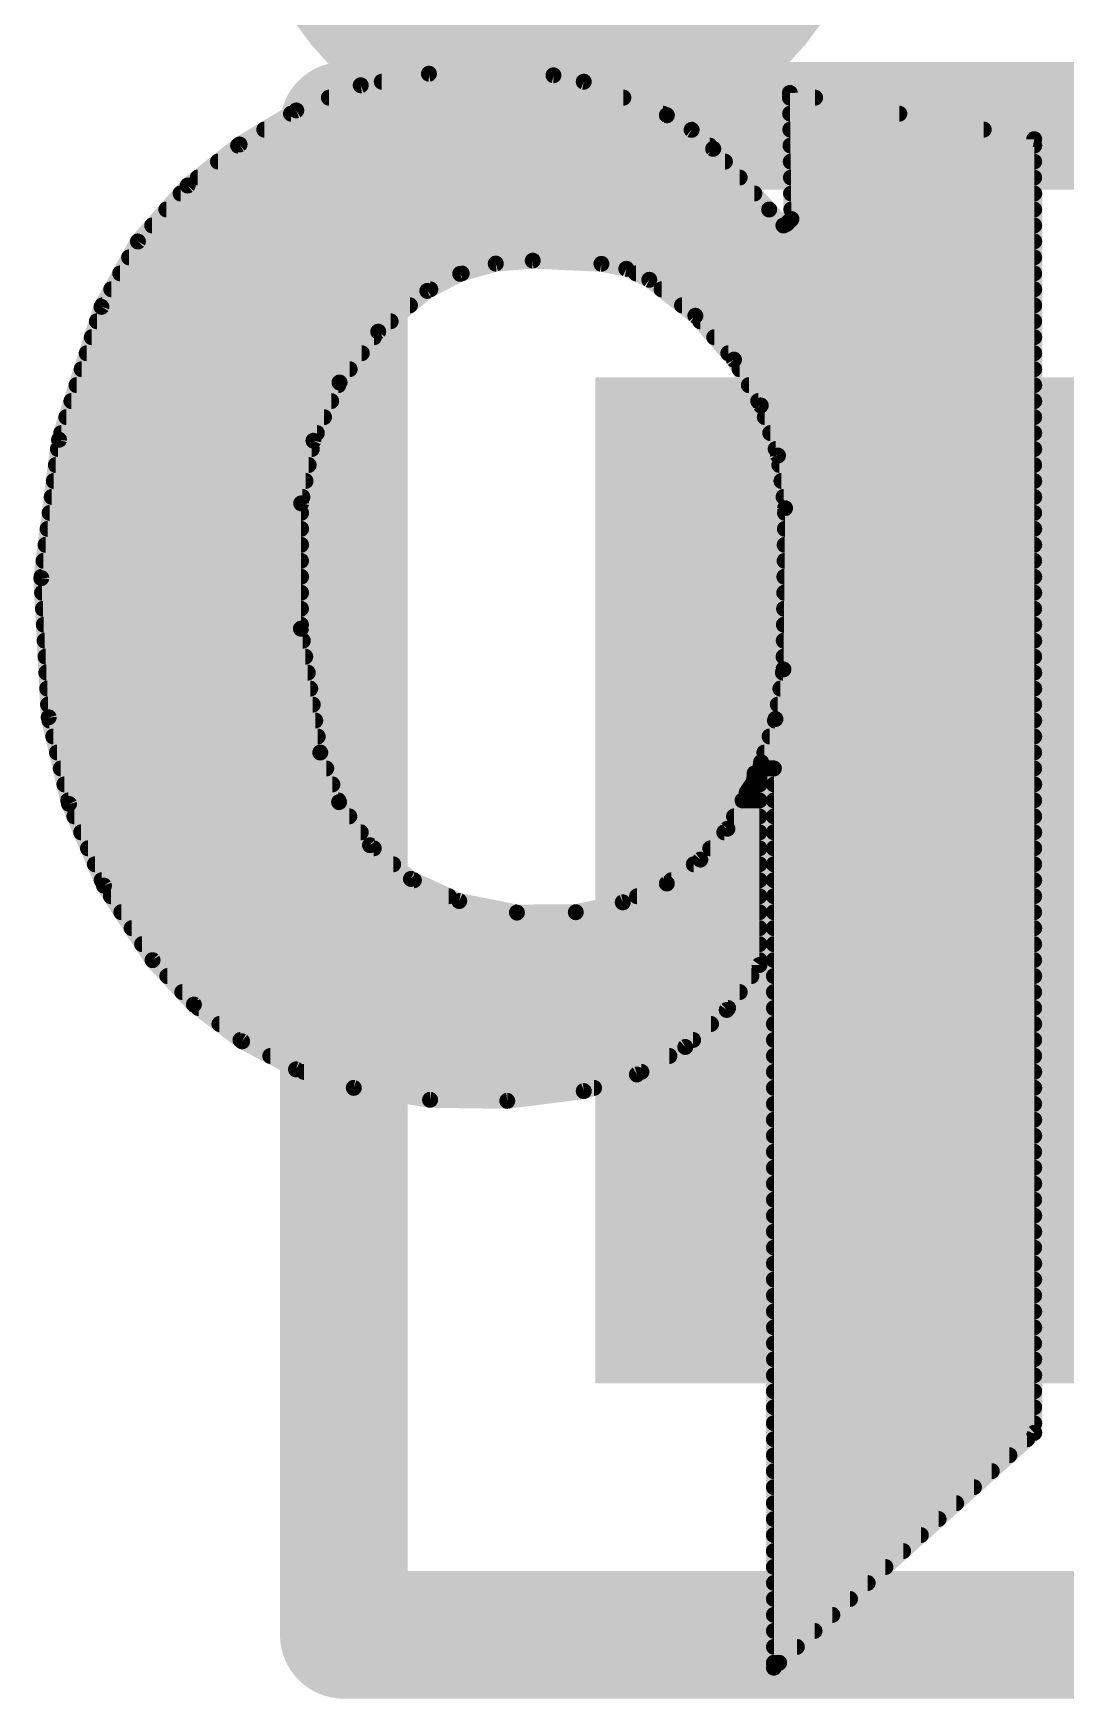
# Model space of a CAD drawing. Extents: x -33 to 74, y -11 to 28.
# Drawn here: x 23.676 to 25.318, y 11.398 to 14.047 of the extents above; entities that cross this region are included whole.
import ezdxf

# ---------------------------------------------------------------- set-up
doc = ezdxf.new("R2010")
doc.units = 0
for name, color, linetype in [('1', 12, 'CONTINUOUS'), ('18', 110, 'CONTINUOUS'), ('21', 41, 'CONTINUOUS'), ('22', 40, 'CONTINUOUS')]:
    doc.layers.add(name, color=color, linetype=linetype)

# ---------------------------------------------------------------- blocks, each defined once
blk = doc.blocks.new('RECT')
blk.add_solid([(-0.5, -0.5), (0.5, -0.5), (-0.5, 0.5), (0.5, 0.5)])
blk = doc.blocks.new('ROUNDV')
at = {"const_width": 0.5}
blk.add_lwpolyline([(0, -0.25, 1), (0, 0.25, 1), (0, -0.25)], format="xyb", dxfattribs=at)

msp = doc.modelspace()

# ---------------------------------------------------------------- linework, layer by layer
at = {"layer": '21', "const_width": 0.2032}
for points in [[(24.17, 11.5), (24.17, 13.9)], [(24.17, 13.9), (25.67, 13.9)], [(25.67, 11.5), (24.17, 11.5)]]:
    msp.add_lwpolyline(points, dxfattribs=at)
at = {"layer": '21', "const_width": 0.1016}
for points in [[(24.2208, 13.9, 1), (24.1192, 13.9)], [(24.17, 13.9508, 1), (24.17, 13.8492)], [(24.17, 11.5508, 1), (24.17, 11.4492)], [(24.1192, 11.5, 1), (24.2208, 11.5)]]:
    msp.add_lwpolyline(points, format="xyb", dxfattribs=at)
at = {"layer": '22', "const_width": 0.0254}
for points in [[(24.3053, 13.9827), (24.1968, 13.9643)], [(24.5034, 13.9802), (24.3053, 13.9827)], [(24.5516, 13.97), (24.5034, 13.9802)], [(24.1968, 13.9643), (24.0944, 13.9243)], [(24.2303, 13.97), (24.5516, 13.97)], [(24.6837, 13.9167), (24.5516, 13.97)], [(24.8793, 13.9522), (24.8818, 13.7516)], [(25.2679, 13.8786), (24.8793, 13.9522)], [(24.0944, 13.9243), (24.0042, 13.8702)], [(24.0859, 13.9192), (24.6775, 13.9192)], [(24.1463, 13.9446), (24.6146, 13.9446)], [(24.8794, 13.9446), (24.9194, 13.9446)], [(24.8797, 13.9192), (25.0535, 13.9192)], [(24.0435, 13.8938), (24.7225, 13.8938)], [(24.723, 13.8934), (24.6837, 13.9167)], [(24.7574, 13.8633), (24.723, 13.8934)], [(24.88, 13.8938), (25.1876, 13.8938)], [(24.0042, 13.8702), (23.9217, 13.8049)], [(24.0019, 13.8684), (24.7516, 13.8684)], [(24.8803, 13.8684), (25.2679, 13.8684)], [(25.2679, 11.8212), (25.2679, 13.8786)], [(23.9698, 13.843), (24.7761, 13.843)], [(24.8463, 13.7668), (24.7574, 13.8633)], [(24.8807, 13.843), (25.2679, 13.843)], [(23.9377, 13.8176), (24.7995, 13.8176)], [(24.881, 13.8176), (25.2679, 13.8176)], [(23.9217, 13.8049), (23.8426, 13.7159)], [(23.9104, 13.7922), (24.8229, 13.7922)], [(24.8813, 13.7922), (25.2679, 13.7922)], [(23.8878, 13.7668), (24.8463, 13.7668)], [(24.8691, 13.7414), (24.8463, 13.7668)], [(24.8816, 13.7668), (25.2679, 13.7668)], [(23.8652, 13.7414), (24.8691, 13.7414)], [(24.8742, 13.7439), (24.8691, 13.7414)], [(24.8691, 13.7414), (25.2679, 13.7414)], [(24.8818, 13.7516), (24.8742, 13.7439)], [(23.8426, 13.7159), (23.7846, 13.6119)], [(23.8427, 13.716), (25.2679, 13.716)], [(23.8285, 13.6906), (25.2679, 13.6906)], [(24.355, 13.6645), (24.4117, 13.6808)], [(24.4117, 13.6808), (24.4704, 13.6855)], [(24.4704, 13.6855), (24.5796, 13.6804)], [(23.8143, 13.6652), (24.3575, 13.6652)], [(24.3027, 13.6373), (24.355, 13.6645)], [(24.5796, 13.6804), (24.6193, 13.6725)], [(24.6193, 13.6725), (24.6558, 13.655)], [(24.6345, 13.6652), (25.2679, 13.6652)], [(24.6558, 13.655), (24.729, 13.5978)], [(23.8002, 13.6398), (24.3075, 13.6398)], [(24.2246, 13.5724), (24.3027, 13.6373)], [(24.6753, 13.6398), (25.2679, 13.6398)], [(23.7846, 13.6119), (23.7172, 13.4006)], [(23.786, 13.6144), (24.2751, 13.6144)], [(24.7078, 13.6144), (25.2679, 13.6144)], [(23.7773, 13.589), (24.2445, 13.589)], [(24.729, 13.5978), (24.7904, 13.528)], [(24.7368, 13.589), (25.2679, 13.589)], [(23.7692, 13.5636), (24.2179, 13.5636)], [(24.1632, 13.4916), (24.2246, 13.5724)], [(24.7591, 13.5636), (25.2679, 13.5636)], [(23.7611, 13.5382), (24.1986, 13.5382)], [(24.7814, 13.5382), (25.2679, 13.5382)], [(24.7904, 13.528), (24.833, 13.4552)], [(23.753, 13.5128), (24.1793, 13.5128)], [(24.7993, 13.5128), (25.2679, 13.5128)], [(23.7449, 13.4874), (24.1613, 13.4874)], [(24.1216, 13.399), (24.1632, 13.4916)], [(24.8141, 13.4874), (25.2679, 13.4874)], [(23.7368, 13.462), (24.1499, 13.462)], [(24.829, 13.462), (25.2679, 13.462)], [(24.833, 13.4552), (24.8604, 13.3754)], [(23.7287, 13.4366), (24.1385, 13.4366)], [(24.8394, 13.4366), (25.2679, 13.4366)], [(23.7172, 13.4006), (23.6889, 13.1806)], [(23.7206, 13.4112), (24.1271, 13.4112)], [(24.1021, 13.2994), (24.1216, 13.399)], [(24.8481, 13.4112), (25.2679, 13.4112)], [(23.7153, 13.3858), (24.1191, 13.3858)], [(24.8568, 13.3858), (25.2679, 13.3858)], [(24.8604, 13.3754), (24.8717, 13.2918)], [(23.712, 13.3604), (24.1141, 13.3604)], [(24.8625, 13.3604), (25.2679, 13.3604)], [(23.7088, 13.335), (24.1091, 13.335)], [(24.8659, 13.335), (25.2679, 13.335)], [(23.7022, 13.2842), (24.1021, 13.2842)], [(23.7055, 13.3096), (24.1041, 13.3096)], [(24.1018, 13.1001), (24.1021, 13.2994)], [(24.8717, 13.2918), (24.8691, 13.0353)], [(24.8693, 13.3096), (25.2679, 13.3096)], [(24.8716, 13.2842), (25.2679, 13.2842)], [(23.699, 13.2588), (24.102, 13.2588)], [(24.8714, 13.2588), (25.2679, 13.2588)], [(23.6957, 13.2334), (24.102, 13.2334)], [(24.8711, 13.2334), (25.2679, 13.2334)], [(23.6924, 13.208), (24.1019, 13.208)], [(24.8709, 13.208), (25.2679, 13.208)], [(23.6889, 13.1806), (23.7007, 12.9591)], [(23.6892, 13.1826), (24.1019, 13.1826)], [(24.8706, 13.1826), (25.2679, 13.1826)], [(23.6902, 13.1572), (24.1019, 13.1572)], [(24.8703, 13.1572), (25.2679, 13.1572)], [(23.6915, 13.1318), (24.1018, 13.1318)], [(24.8701, 13.1318), (25.2679, 13.1318)], [(23.6929, 13.1064), (24.1018, 13.1064)], [(24.1325, 12.9032), (24.1018, 13.1001)], [(24.8698, 13.1064), (25.2679, 13.1064)], [(23.6942, 13.081), (24.1048, 13.081)], [(24.8696, 13.081), (25.2679, 13.081)], [(23.6956, 13.0556), (24.1087, 13.0556)], [(24.8693, 13.0556), (25.2679, 13.0556)], [(23.6969, 13.0302), (24.1127, 13.0302)], [(24.8691, 13.0353), (24.8564, 12.9565)], [(24.8683, 13.0302), (25.2679, 13.0302)], [(23.6983, 13.0048), (24.1166, 13.0048)], [(24.8642, 13.0048), (25.2679, 13.0048)], [(23.6996, 12.9794), (24.1206, 12.9794)], [(24.8601, 12.9794), (25.2679, 12.9794)], [(23.7007, 12.9591), (23.733, 12.8215)], [(23.7019, 12.954), (24.1246, 12.954)], [(24.8564, 12.9565), (24.8336, 12.888)], [(24.8556, 12.954), (25.2679, 12.954)], [(23.7079, 12.9286), (24.1285, 12.9286)], [(24.8471, 12.9286), (25.2679, 12.9286)], [(23.7138, 12.9032), (24.1325, 12.9032)], [(24.1624, 12.8243), (24.1325, 12.9032)], [(24.8336, 12.888), (24.8331, 12.8843)], [(24.8387, 12.9032), (25.2679, 12.9032)], [(23.7198, 12.8778), (24.1421, 12.8778)], [(24.8234, 12.8651), (24.8214, 12.8554)], [(24.831, 12.8626), (24.8234, 12.8702)], [(24.8234, 12.8702), (24.8234, 12.8651)], [(24.831, 12.5654), (24.831, 12.8626)], [(24.8331, 12.8843), (24.8345, 12.8808)], [(24.8345, 12.8808), (24.8375, 12.8784)], [(24.8375, 12.8784), (24.8412, 12.8778)], [(24.8412, 12.8778), (24.8539, 12.8778)], [(24.8412, 12.8778), (25.2679, 12.8778)], [(24.8539, 12.8778), (24.8539, 11.4478)], [(23.7257, 12.8524), (24.1518, 12.8524)], [(24.8107, 12.8397), (24.78, 12.782)], [(24.8158, 12.8473), (24.8107, 12.8397)], [(24.8214, 12.8554), (24.8158, 12.8473)], [(24.8193, 12.8524), (24.831, 12.8524)], [(24.8539, 12.8524), (25.2679, 12.8524)], [(23.7317, 12.827), (24.1614, 12.827)], [(23.733, 12.8215), (23.7886, 12.6914)], [(24.2116, 12.7558), (24.1624, 12.8243)], [(24.804, 12.827), (24.831, 12.827)], [(24.8539, 12.827), (25.2679, 12.827)], [(23.7415, 12.8016), (24.1788, 12.8016)], [(24.78, 12.782), (24.7369, 12.7328)], [(24.7905, 12.8016), (24.831, 12.8016)], [(24.8539, 12.8016), (25.2679, 12.8016)], [(23.7523, 12.7762), (24.197, 12.7762)], [(24.2768, 12.7021), (24.2116, 12.7558)], [(24.775, 12.7762), (24.831, 12.7762)], [(24.8539, 12.7762), (25.2679, 12.7762)], [(23.7632, 12.7508), (24.2177, 12.7508)], [(24.7369, 12.7328), (24.6837, 12.6949)], [(24.7527, 12.7508), (24.831, 12.7508)], [(24.8539, 12.7508), (25.2679, 12.7508)], [(23.7741, 12.7254), (24.2485, 12.7254)], [(24.3535, 12.667), (24.2768, 12.7021)], [(24.7265, 12.7254), (24.831, 12.7254)], [(24.8539, 12.7254), (25.2679, 12.7254)], [(23.7849, 12.7), (24.2814, 12.7)], [(23.7886, 12.6914), (23.8658, 12.573)], [(23.7996, 12.6746), (24.3369, 12.6746)], [(24.6837, 12.6949), (24.6136, 12.6649)], [(24.6363, 12.6746), (24.831, 12.6746)], [(24.6909, 12.7), (24.831, 12.7)], [(24.8539, 12.7), (25.2679, 12.7)], [(24.8539, 12.6746), (25.2679, 12.6746)], [(23.8161, 12.6492), (24.4423, 12.6492)], [(24.4453, 12.6486), (24.3535, 12.667)], [(24.5389, 12.6492), (24.4453, 12.6486)], [(24.6136, 12.6649), (24.5389, 12.6492)], [(24.5389, 12.6492), (24.831, 12.6492)], [(24.8539, 12.6492), (25.2679, 12.6492)], [(23.8327, 12.6238), (24.831, 12.6238)], [(24.8539, 12.6238), (25.2679, 12.6238)], [(23.8492, 12.5984), (24.831, 12.5984)], [(24.8539, 12.5984), (25.2679, 12.5984)], [(23.8658, 12.573), (23.9316, 12.5023)], [(23.8658, 12.573), (24.831, 12.573)], [(24.8539, 12.573), (25.2679, 12.573)], [(23.8894, 12.5476), (24.8181, 12.5476)], [(24.779, 12.4938), (24.831, 12.5654)], [(24.8539, 12.5476), (25.2679, 12.5476)], [(23.9131, 12.5222), (24.7996, 12.5222)], [(24.8539, 12.5222), (25.2679, 12.5222)], [(23.9316, 12.5023), (24.0084, 12.4439)], [(23.9389, 12.4968), (24.7812, 12.4968)], [(24.713, 12.4348), (24.779, 12.4938)], [(24.8539, 12.4968), (25.2679, 12.4968)], [(23.9722, 12.4714), (24.7539, 12.4714)], [(24.8539, 12.4714), (25.2679, 12.4714)], [(24.0056, 12.446), (24.7255, 12.446)], [(24.0084, 12.4439), (24.094, 12.3993)], [(24.8539, 12.446), (25.2679, 12.446)], [(24.053, 12.4206), (24.6879, 12.4206)], [(24.6361, 12.3911), (24.713, 12.4348)], [(24.8539, 12.4206), (25.2679, 12.4206)], [(24.094, 12.3993), (24.1859, 12.3698)], [(24.1066, 12.3952), (24.6432, 12.3952)], [(24.5516, 12.3647), (24.6361, 12.3911)], [(24.8539, 12.3952), (25.2679, 12.3952)], [(24.1859, 12.3698), (24.3072, 12.3509)], [(24.1859, 12.3698), (24.5679, 12.3698)], [(24.4299, 12.3492), (24.5516, 12.3647)], [(24.8539, 12.3698), (25.2679, 12.3698)], [(24.3072, 12.3509), (24.4299, 12.3492)], [(24.8539, 12.3444), (25.2679, 12.3444)], [(24.8539, 12.319), (25.2679, 12.319)], [(24.8539, 12.2936), (25.2679, 12.2936)], [(24.8539, 12.2682), (25.2679, 12.2682)], [(24.8539, 12.2428), (25.2679, 12.2428)], [(24.8539, 12.2174), (25.2679, 12.2174)], [(24.8539, 12.192), (25.2679, 12.192)], [(24.8539, 12.1666), (25.2679, 12.1666)], [(24.8539, 12.1412), (25.2679, 12.1412)], [(24.8539, 12.1158), (25.2679, 12.1158)], [(24.8539, 12.0904), (25.2679, 12.0904)], [(24.8539, 12.065), (25.2679, 12.065)], [(24.8539, 12.0396), (25.2679, 12.0396)], [(24.8539, 12.0142), (25.2679, 12.0142)], [(24.8539, 11.9888), (25.2679, 11.9888)], [(24.8539, 11.9634), (25.2679, 11.9634)], [(24.8539, 11.938), (25.2679, 11.938)], [(24.8539, 11.9126), (25.2679, 11.9126)], [(24.8539, 11.8872), (25.2679, 11.8872)], [(24.8539, 11.8618), (25.2679, 11.8618)], [(24.8539, 11.8364), (25.2679, 11.8364)], [(24.8539, 11.4478), (25.2679, 11.8212)], [(24.8539, 11.811), (25.2566, 11.811)], [(24.8539, 11.7856), (25.2284, 11.7856)], [(24.8539, 11.7602), (25.2003, 11.7602)], [(24.8539, 11.7348), (25.1721, 11.7348)], [(24.8539, 11.7094), (25.1439, 11.7094)], [(24.8539, 11.684), (25.1158, 11.684)], [(24.8539, 11.6586), (25.0876, 11.6586)], [(24.8539, 11.6332), (25.0595, 11.6332)], [(24.8539, 11.6078), (25.0313, 11.6078)], [(24.8539, 11.5824), (25.0031, 11.5824)], [(24.8539, 11.557), (24.975, 11.557)], [(24.8539, 11.5316), (24.9468, 11.5316)], [(24.8539, 11.5062), (24.9186, 11.5062)], [(24.8539, 11.4808), (24.8905, 11.4808)], [(24.8539, 11.4554), (24.8623, 11.4554)]]:
    msp.add_lwpolyline(points, dxfattribs=at)
at = {"layer": '22', "const_width": 0.0127}
for points in [[(24.3054, 13.989, 1), (24.3052, 13.9764)], [(24.3064, 13.9764, 1), (24.3042, 13.989)], [(24.5047, 13.9864, 1), (24.5021, 13.974)], [(24.5033, 13.9739, 1), (24.5035, 13.9865)], [(24.1958, 13.9706, 1), (24.1979, 13.9581)], [(24.1992, 13.9584, 1), (24.1945, 13.9703)], [(24.2303, 13.9764, 1), (24.2303, 13.9637)], [(24.554, 13.9759, 1), (24.5492, 13.9641)], [(24.5503, 13.9638, 1), (24.5529, 13.9762)], [(24.5516, 13.9637, 1), (24.5516, 13.9764)], [(24.8856, 13.9523, 1), (24.873, 13.9521)], [(24.8805, 13.9584, 1), (24.8781, 13.946)], [(24.0859, 13.9255, 1), (24.0859, 13.9129)], [(24.0921, 13.9302, 1), (24.0967, 13.9184)], [(24.0977, 13.9189, 1), (24.0911, 13.9297)], [(24.1463, 13.951, 1), (24.1463, 13.9383)], [(24.6146, 13.9383, 1), (24.6146, 13.951)], [(24.6775, 13.9129, 1), (24.6775, 13.9255)], [(24.8794, 13.951, 1), (24.8794, 13.9383)], [(24.8797, 13.9255, 1), (24.8797, 13.9129)], [(24.9194, 13.9383, 1), (24.9194, 13.951)], [(25.0535, 13.9129, 1), (25.0535, 13.9255)], [(24.0435, 13.9002, 1), (24.0435, 13.8875)], [(24.6869, 13.9222, 1), (24.6805, 13.9112)], [(24.6813, 13.9108, 1), (24.6861, 13.9226)], [(24.7272, 13.8982, 1), (24.7189, 13.8887)], [(24.7198, 13.888, 1), (24.7263, 13.8989)], [(24.7225, 13.8875, 1), (24.7225, 13.9002)], [(24.88, 13.9002, 1), (24.88, 13.8875)], [(25.1876, 13.8875, 1), (25.1876, 13.9002)], [(24.0019, 13.8748, 1), (24.0019, 13.8621)], [(24.0009, 13.8757, 1), (24.0074, 13.8648)], [(24.0081, 13.8652, 1), (24.0002, 13.8752)], [(24.7516, 13.8621, 1), (24.7516, 13.8748)], [(24.8803, 13.8748, 1), (24.8803, 13.8621)], [(25.2743, 13.8786, 1), (25.2615, 13.8786)], [(25.2667, 13.8724, 1), (25.2691, 13.8848)], [(25.2679, 13.8621, 1), (25.2679, 13.8748)], [(23.9698, 13.8493, 1), (23.9698, 13.8367)], [(24.7621, 13.8676, 1), (24.7527, 13.859)], [(24.7532, 13.8585, 1), (24.7616, 13.8681)], [(24.7761, 13.8367, 1), (24.7761, 13.8493)], [(24.8807, 13.8493, 1), (24.8807, 13.8367)], [(25.2679, 13.8367, 1), (25.2679, 13.8493)], [(23.9377, 13.8239, 1), (23.9377, 13.8113)], [(24.7995, 13.8113, 1), (24.7995, 13.8239)], [(24.881, 13.8239, 1), (24.881, 13.8113)], [(25.2679, 13.8113, 1), (25.2679, 13.8239)], [(23.9104, 13.7986, 1), (23.9104, 13.7859)], [(23.9178, 13.8099, 1), (23.9256, 13.7999)], [(23.9264, 13.8007, 1), (23.917, 13.8091)], [(24.8229, 13.7859, 1), (24.8229, 13.7986)], [(24.8813, 13.7986, 1), (24.8813, 13.7859)], [(25.2679, 13.7859, 1), (25.2679, 13.7986)], [(23.8878, 13.7731, 1), (23.8878, 13.7605)], [(24.851, 13.771, 1), (24.8416, 13.7626)], [(24.8416, 13.7625, 1), (24.851, 13.7711)], [(24.8463, 13.7605, 1), (24.8463, 13.7731)], [(24.8816, 13.7731, 1), (24.8816, 13.7605)], [(25.2679, 13.7605, 1), (25.2679, 13.7731)], [(23.8652, 13.7477, 1), (23.8652, 13.7351)], [(24.8691, 13.7477, 1), (24.8691, 13.7351)], [(24.8663, 13.7471, 1), (24.8719, 13.7357)], [(24.8644, 13.7372, 1), (24.8738, 13.7456)], [(24.8697, 13.7484, 1), (24.8787, 13.7394)], [(24.8691, 13.7351, 1), (24.8691, 13.7477)], [(24.877, 13.7382, 1), (24.8714, 13.7496)], [(24.8755, 13.7515, 1), (24.8881, 13.7517)], [(24.8863, 13.7471, 1), (24.8773, 13.7561)], [(25.2679, 13.7351, 1), (25.2679, 13.7477)], [(23.8378, 13.7201, 1), (23.8473, 13.7117)], [(23.8427, 13.7224, 1), (23.8427, 13.7097)], [(23.8481, 13.7128, 1), (23.837, 13.719)], [(25.2679, 13.7097, 1), (25.2679, 13.7224)], [(23.8285, 13.6969, 1), (23.8285, 13.6843)], [(24.4111, 13.6871, 1), (24.4122, 13.6744)], [(24.4134, 13.6747, 1), (24.4099, 13.6869)], [(24.4707, 13.6918, 1), (24.4701, 13.6792)], [(24.4709, 13.6792, 1), (24.4699, 13.6918)], [(25.2679, 13.6843, 1), (25.2679, 13.6969)], [(23.8143, 13.6715, 1), (23.8143, 13.6589)], [(24.3532, 13.6706, 1), (24.3568, 13.6584)], [(24.3579, 13.6588, 1), (24.3521, 13.6701)], [(24.3575, 13.6589, 1), (24.3575, 13.6715)], [(24.5808, 13.6866, 1), (24.5784, 13.6742)], [(24.5793, 13.6741, 1), (24.5799, 13.6867)], [(24.622, 13.6782, 1), (24.6165, 13.6667)], [(24.618, 13.6662, 1), (24.6205, 13.6787)], [(24.6345, 13.6715, 1), (24.6345, 13.6589)], [(24.6597, 13.66, 1), (24.6519, 13.65)], [(24.6531, 13.6493, 1), (24.6585, 13.6607)], [(25.2679, 13.6589, 1), (25.2679, 13.6715)], [(23.8002, 13.6462, 1), (23.8002, 13.6335)], [(24.2998, 13.6429, 1), (24.3056, 13.6317)], [(24.3068, 13.6324, 1), (24.2986, 13.6422)], [(24.3075, 13.6335, 1), (24.3075, 13.6462)], [(24.6753, 13.6462, 1), (24.6753, 13.6335)], [(25.2679, 13.6335, 1), (25.2679, 13.6462)], [(23.7791, 13.615, 1), (23.7901, 13.6088)], [(23.7906, 13.61, 1), (23.7786, 13.6138)], [(23.786, 13.6207, 1), (23.786, 13.6081)], [(24.2751, 13.6081, 1), (24.2751, 13.6207)], [(24.7078, 13.6207, 1), (24.7078, 13.6081)], [(25.2679, 13.6081, 1), (25.2679, 13.6207)], [(23.7773, 13.5953, 1), (23.7773, 13.5827)], [(24.2445, 13.5827, 1), (24.2445, 13.5953)], [(24.7338, 13.602, 1), (24.7243, 13.5936)], [(24.7251, 13.5928, 1), (24.733, 13.6028)], [(24.7368, 13.5953, 1), (24.7368, 13.5827)], [(25.2679, 13.5827, 1), (25.2679, 13.5953)], [(23.7692, 13.57, 1), (23.7692, 13.5573)], [(24.2179, 13.5573, 1), (24.2179, 13.57)], [(24.2206, 13.5773, 1), (24.2287, 13.5676)], [(24.2297, 13.5686, 1), (24.2196, 13.5763)], [(24.7591, 13.57, 1), (24.7591, 13.5573)], [(25.2679, 13.5573, 1), (25.2679, 13.57)], [(23.7611, 13.5445, 1), (23.7611, 13.5319)], [(24.1986, 13.5319, 1), (24.1986, 13.5445)], [(24.7814, 13.5445, 1), (24.7814, 13.5319)], [(24.7959, 13.5312, 1), (24.7849, 13.5248)], [(24.7856, 13.5238, 1), (24.7952, 13.5322)], [(25.2679, 13.5319, 1), (25.2679, 13.5445)], [(23.753, 13.5191, 1), (23.753, 13.5065)], [(24.1793, 13.5065, 1), (24.1793, 13.5191)], [(24.7993, 13.5191, 1), (24.7993, 13.5065)], [(25.2679, 13.5065, 1), (25.2679, 13.5191)], [(23.7449, 13.4938, 1), (23.7449, 13.4811)], [(24.1581, 13.4955, 1), (24.1683, 13.4878)], [(24.169, 13.489, 1), (24.1574, 13.4942)], [(24.1613, 13.4811, 1), (24.1613, 13.4938)], [(24.8141, 13.4938, 1), (24.8141, 13.4811)], [(25.2679, 13.4811, 1), (25.2679, 13.4938)], [(23.7368, 13.4684, 1), (23.7368, 13.4557)], [(24.1499, 13.4557, 1), (24.1499, 13.4684)], [(24.829, 13.4684, 1), (24.829, 13.4557)], [(24.839, 13.4572, 1), (24.827, 13.4531)], [(24.8275, 13.452, 1), (24.8385, 13.4584)], [(25.2679, 13.4557, 1), (25.2679, 13.4684)], [(23.7287, 13.4429, 1), (23.7287, 13.4303)], [(24.1385, 13.4303, 1), (24.1385, 13.4429)], [(24.8394, 13.4429, 1), (24.8394, 13.4303)], [(25.2679, 13.4303, 1), (25.2679, 13.4429)], [(23.7235, 13.3998, 1), (23.7109, 13.4014)], [(23.7111, 13.4025, 1), (23.7232, 13.3987)], [(23.7206, 13.4176, 1), (23.7206, 13.4049)], [(24.1279, 13.3978, 1), (24.1154, 13.4002)], [(24.1159, 13.4016, 1), (24.1274, 13.3964)], [(24.1271, 13.4049, 1), (24.1271, 13.4176)], [(24.8481, 13.4176, 1), (24.8481, 13.4049)], [(25.2679, 13.4049, 1), (25.2679, 13.4176)], [(23.7153, 13.3922, 1), (23.7153, 13.3795)], [(24.1191, 13.3795, 1), (24.1191, 13.3922)], [(24.8568, 13.3922, 1), (24.8568, 13.3795)], [(24.8667, 13.3763, 1), (24.8541, 13.3746)], [(24.8544, 13.3733, 1), (24.8664, 13.3775)], [(25.2679, 13.3795, 1), (25.2679, 13.3922)], [(23.712, 13.3667, 1), (23.712, 13.3541)], [(24.1141, 13.3541, 1), (24.1141, 13.3667)], [(24.8625, 13.3667, 1), (24.8625, 13.3541)], [(25.2679, 13.3541, 1), (25.2679, 13.3667)], [(23.7088, 13.3414, 1), (23.7088, 13.3287)], [(24.1091, 13.3287, 1), (24.1091, 13.3414)], [(24.8659, 13.3414, 1), (24.8659, 13.3287)], [(25.2679, 13.3287, 1), (25.2679, 13.3414)], [(23.7022, 13.2905, 1), (23.7022, 13.2779)], [(23.7055, 13.316, 1), (23.7055, 13.3033)], [(24.1084, 13.2994, 1), (24.0958, 13.2994)], [(24.0959, 13.3006, 1), (24.1083, 13.2982)], [(24.1021, 13.2779, 1), (24.1021, 13.2905)], [(24.1041, 13.3033, 1), (24.1041, 13.316)], [(24.8693, 13.316, 1), (24.8693, 13.3033)], [(24.878, 13.2917, 1), (24.8654, 13.2919)], [(24.8654, 13.291, 1), (24.878, 13.2926)], [(24.8716, 13.2905, 1), (24.8716, 13.2779)], [(25.2679, 13.3033, 1), (25.2679, 13.316)], [(25.2679, 13.2779, 1), (25.2679, 13.2905)], [(23.699, 13.2652, 1), (23.699, 13.2525)], [(24.102, 13.2525, 1), (24.102, 13.2652)], [(24.8714, 13.2652, 1), (24.8714, 13.2525)], [(25.2679, 13.2525, 1), (25.2679, 13.2652)], [(23.6957, 13.2398, 1), (23.6957, 13.2271)], [(24.102, 13.2271, 1), (24.102, 13.2398)], [(24.8711, 13.2398, 1), (24.8711, 13.2271)], [(25.2679, 13.2271, 1), (25.2679, 13.2398)], [(23.6924, 13.2143, 1), (23.6924, 13.2017)], [(24.1019, 13.2017, 1), (24.1019, 13.2143)], [(24.8709, 13.2143, 1), (24.8709, 13.2017)], [(25.2679, 13.2017, 1), (25.2679, 13.2143)], [(23.6953, 13.1809, 1), (23.6826, 13.1803)], [(23.6892, 13.189, 1), (23.6892, 13.1763)], [(24.1019, 13.1763, 1), (24.1019, 13.189)], [(24.8706, 13.189, 1), (24.8706, 13.1763)], [(25.2679, 13.1763, 1), (25.2679, 13.189)], [(23.6826, 13.1814, 1), (23.6952, 13.1798)], [(23.6902, 13.1636, 1), (23.6902, 13.1509)], [(24.1019, 13.1509, 1), (24.1019, 13.1636)], [(24.8703, 13.1636, 1), (24.8703, 13.1509)], [(25.2679, 13.1509, 1), (25.2679, 13.1636)], [(23.6915, 13.1381, 1), (23.6915, 13.1255)], [(24.1018, 13.1255, 1), (24.1018, 13.1381)], [(24.8701, 13.1381, 1), (24.8701, 13.1255)], [(25.2679, 13.1255, 1), (25.2679, 13.1381)], [(23.6929, 13.1128, 1), (23.6929, 13.1001)], [(24.108, 13.1011, 1), (24.0955, 13.0991)], [(24.1018, 13.1001, 1), (24.1018, 13.1128)], [(24.8698, 13.1128, 1), (24.8698, 13.1001)], [(25.2679, 13.1001, 1), (25.2679, 13.1128)], [(23.6942, 13.0874, 1), (23.6942, 13.0747)], [(24.0954, 13.1001, 1), (24.1081, 13.1001)], [(24.1048, 13.0747, 1), (24.1048, 13.0874)], [(24.8696, 13.0874, 1), (24.8696, 13.0747)], [(25.2679, 13.0747, 1), (25.2679, 13.0874)], [(23.6956, 13.0619, 1), (23.6956, 13.0493)], [(24.1087, 13.0493, 1), (24.1087, 13.0619)], [(24.8693, 13.0619, 1), (24.8693, 13.0493)], [(25.2679, 13.0493, 1), (25.2679, 13.0619)], [(23.6969, 13.0366, 1), (23.6969, 13.0239)], [(24.1127, 13.0239, 1), (24.1127, 13.0366)], [(24.8683, 13.0366, 1), (24.8683, 13.0239)], [(24.8754, 13.0343, 1), (24.8628, 13.0363)], [(24.8628, 13.0354, 1), (24.8754, 13.0352)], [(25.2679, 13.0239, 1), (25.2679, 13.0366)], [(23.6983, 13.0112, 1), (23.6983, 12.9985)], [(24.1166, 12.9985, 1), (24.1166, 13.0112)], [(24.8642, 13.0112, 1), (24.8642, 12.9985)], [(25.2679, 12.9985, 1), (25.2679, 13.0112)], [(23.6996, 12.9857, 1), (23.6996, 12.9731)], [(24.1206, 12.9731, 1), (24.1206, 12.9857)], [(24.8601, 12.9857, 1), (24.8601, 12.9731)], [(25.2679, 12.9731, 1), (25.2679, 12.9857)], [(23.7069, 12.9606, 1), (23.6945, 12.9576)], [(23.6944, 12.9588, 1), (23.707, 12.9594)], [(23.7019, 12.9604, 1), (23.7019, 12.9477)], [(24.1246, 12.9477, 1), (24.1246, 12.9604)], [(24.8556, 12.9604, 1), (24.8556, 12.9477)], [(24.8501, 12.9575, 1), (24.8627, 12.9555)], [(24.8624, 12.9545, 1), (24.8504, 12.9585)], [(25.2679, 12.9477, 1), (25.2679, 12.9604)], [(23.7079, 12.935, 1), (23.7079, 12.9223)], [(24.1285, 12.9223, 1), (24.1285, 12.935)], [(24.8471, 12.935, 1), (24.8471, 12.9223)], [(25.2679, 12.9223, 1), (25.2679, 12.935)], [(23.7138, 12.9095, 1), (23.7138, 12.8969)], [(24.1384, 12.9055, 1), (24.1266, 12.9009)], [(24.1262, 12.9022, 1), (24.1388, 12.9042)], [(24.1325, 12.8969, 1), (24.1325, 12.9095)], [(24.8399, 12.8872, 1), (24.8273, 12.8888)], [(24.8387, 12.9095, 1), (24.8387, 12.8969)], [(25.2679, 12.8969, 1), (25.2679, 12.9095)], [(23.7198, 12.8841, 1), (23.7198, 12.8715)], [(24.1421, 12.8715, 1), (24.1421, 12.8841)], [(24.8298, 12.8702, 1), (24.817, 12.8702)], [(24.8279, 12.8747, 1), (24.8189, 12.8657)], [(24.8296, 12.8638, 1), (24.8172, 12.8664)], [(24.8374, 12.8626, 1), (24.8246, 12.8626)], [(24.8265, 12.8581, 1), (24.8355, 12.8671)], [(24.839, 12.8866, 1), (24.8272, 12.8819)], [(24.8268, 12.8851, 1), (24.8394, 12.8834)], [(24.8276, 12.89, 1), (24.8396, 12.886)], [(24.8385, 12.8857, 1), (24.8306, 12.8758)], [(24.8286, 12.8784, 1), (24.8404, 12.8831)], [(24.8385, 12.8847, 1), (24.8365, 12.8721)], [(24.8335, 12.8734, 1), (24.8414, 12.8834)], [(24.8412, 12.8841, 1), (24.8412, 12.8715)], [(24.8412, 12.8841, 1), (24.8412, 12.8715)], [(24.8402, 12.8715, 1), (24.8422, 12.8841)], [(24.8603, 12.8778, 1), (24.8475, 12.8778)], [(24.8539, 12.8715, 1), (24.8539, 12.8841)], [(25.2679, 12.8715, 1), (25.2679, 12.8841)], [(23.7257, 12.8588, 1), (23.7257, 12.8461)], [(24.1518, 12.8461, 1), (24.1518, 12.8588)], [(24.8054, 12.8432, 1), (24.816, 12.8362)], [(24.8163, 12.8367, 1), (24.8051, 12.8427)], [(24.8106, 12.8509, 1), (24.821, 12.8437)], [(24.8211, 12.8438, 1), (24.8105, 12.8508)], [(24.8193, 12.8588, 1), (24.8193, 12.8461)], [(24.8152, 12.8567, 1), (24.8276, 12.8542)], [(24.8266, 12.8518, 1), (24.8162, 12.859)], [(24.817, 12.8651, 1), (24.8298, 12.8651)], [(24.831, 12.8461, 1), (24.831, 12.8588)], [(24.8539, 12.8588, 1), (24.8539, 12.8461)], [(25.2679, 12.8461, 1), (25.2679, 12.8588)], [(23.7317, 12.8333, 1), (23.7317, 12.8207)], [(23.7388, 12.8239, 1), (23.7272, 12.819)], [(23.7268, 12.82, 1), (23.7392, 12.8229)], [(24.1676, 12.828, 1), (24.1573, 12.8206)], [(24.1565, 12.8221, 1), (24.1684, 12.8266)], [(24.1614, 12.8207, 1), (24.1614, 12.8333)], [(24.804, 12.8333, 1), (24.804, 12.8207)], [(24.831, 12.8207, 1), (24.831, 12.8333)], [(24.8539, 12.8333, 1), (24.8539, 12.8207)], [(25.2679, 12.8207, 1), (25.2679, 12.8333)], [(23.7415, 12.8079, 1), (23.7415, 12.7953)], [(24.1788, 12.7953, 1), (24.1788, 12.8079)], [(24.7848, 12.7778, 1), (24.7753, 12.7862)], [(24.7905, 12.8079, 1), (24.7905, 12.7953)], [(24.831, 12.7953, 1), (24.831, 12.8079)], [(24.8539, 12.8079, 1), (24.8539, 12.7953)], [(25.2679, 12.7953, 1), (25.2679, 12.8079)], [(23.7523, 12.7826, 1), (23.7523, 12.7699)], [(24.197, 12.7699, 1), (24.197, 12.7826)], [(24.2157, 12.7607, 1), (24.2076, 12.7509)], [(24.775, 12.7826, 1), (24.775, 12.7699)], [(24.7744, 12.785, 1), (24.7856, 12.779)], [(24.831, 12.7699, 1), (24.831, 12.7826)], [(24.8539, 12.7826, 1), (24.8539, 12.7699)], [(25.2679, 12.7699, 1), (25.2679, 12.7826)], [(23.7632, 12.7571, 1), (23.7632, 12.7445)], [(24.2065, 12.7521, 1), (24.2168, 12.7595)], [(24.2177, 12.7445, 1), (24.2177, 12.7571)], [(24.7322, 12.737, 1), (24.7417, 12.7287)], [(24.7406, 12.7277, 1), (24.7332, 12.738)], [(24.7527, 12.7571, 1), (24.7527, 12.7445)], [(24.831, 12.7445, 1), (24.831, 12.7571)], [(24.8539, 12.7571, 1), (24.8539, 12.7445)], [(25.2679, 12.7445, 1), (25.2679, 12.7571)], [(23.7741, 12.7317, 1), (23.7741, 12.7191)], [(24.2485, 12.7191, 1), (24.2485, 12.7317)], [(24.2794, 12.7079, 1), (24.2741, 12.6963)], [(24.2727, 12.6972, 1), (24.2808, 12.707)], [(24.7265, 12.7317, 1), (24.7265, 12.7191)], [(24.831, 12.7191, 1), (24.831, 12.7317)], [(24.8539, 12.7317, 1), (24.8539, 12.7191)], [(25.2679, 12.7191, 1), (25.2679, 12.7317)], [(23.7849, 12.7064, 1), (23.7849, 12.6937)], [(23.7939, 12.6949, 1), (23.7833, 12.688)], [(23.7828, 12.689, 1), (23.7944, 12.6939)], [(23.7996, 12.6809, 1), (23.7996, 12.6683)], [(24.2814, 12.6937, 1), (24.2814, 12.7064)], [(24.3369, 12.6683, 1), (24.3369, 12.6809)], [(24.6363, 12.6809, 1), (24.6363, 12.6683)], [(24.68, 12.7001, 1), (24.6874, 12.6897)], [(24.6862, 12.6891, 1), (24.6812, 12.7007)], [(24.6909, 12.7064, 1), (24.6909, 12.6937)], [(24.831, 12.6937, 1), (24.831, 12.7064)], [(24.831, 12.6683, 1), (24.831, 12.6809)], [(24.8539, 12.7064, 1), (24.8539, 12.6937)], [(24.8539, 12.6809, 1), (24.8539, 12.6683)], [(25.2679, 12.6937, 1), (25.2679, 12.7064)], [(25.2679, 12.6683, 1), (25.2679, 12.6809)], [(23.8161, 12.6555, 1), (23.8161, 12.6429)], [(24.3547, 12.6732, 1), (24.3523, 12.6608)], [(24.3509, 12.6612, 1), (24.3561, 12.6728)], [(24.4452, 12.655, 1), (24.4453, 12.6423)], [(24.4423, 12.6429, 1), (24.4423, 12.6555)], [(24.444, 12.6424, 1), (24.4465, 12.6548)], [(24.5376, 12.6554, 1), (24.5402, 12.643)], [(24.5389, 12.6555, 1), (24.5389, 12.6429)], [(24.5389, 12.6429, 1), (24.5389, 12.6555)], [(24.6111, 12.6707, 1), (24.6161, 12.659)], [(24.6149, 12.6587, 1), (24.6123, 12.6711)], [(24.831, 12.6429, 1), (24.831, 12.6555)], [(24.8539, 12.6555, 1), (24.8539, 12.6429)], [(25.2679, 12.6429, 1), (25.2679, 12.6555)], [(23.8327, 12.6302, 1), (23.8327, 12.6175)], [(24.831, 12.6175, 1), (24.831, 12.6302)], [(24.8539, 12.6302, 1), (24.8539, 12.6175)], [(25.2679, 12.6175, 1), (25.2679, 12.6302)], [(23.8492, 12.6047, 1), (23.8492, 12.5921)], [(24.831, 12.5921, 1), (24.831, 12.6047)], [(24.8539, 12.6047, 1), (24.8539, 12.5921)], [(25.2679, 12.5921, 1), (25.2679, 12.6047)], [(23.8658, 12.5793, 1), (23.8658, 12.5667)], [(23.8704, 12.5773, 1), (23.8612, 12.5687)], [(23.8605, 12.5695, 1), (23.8711, 12.5765)], [(24.831, 12.5667, 1), (24.831, 12.5793)], [(24.8539, 12.5793, 1), (24.8539, 12.5667)], [(25.2679, 12.5667, 1), (25.2679, 12.5793)], [(23.8894, 12.554, 1), (23.8894, 12.5413)], [(24.8181, 12.5413, 1), (24.8181, 12.554)], [(24.8246, 12.5654, 1), (24.8374, 12.5654)], [(24.8361, 12.5617, 1), (24.8259, 12.5691)], [(24.8539, 12.554, 1), (24.8539, 12.5413)], [(25.2679, 12.5413, 1), (25.2679, 12.554)], [(23.9131, 12.5285, 1), (23.9131, 12.5159)], [(24.7996, 12.5159, 1), (24.7996, 12.5285)], [(24.8539, 12.5285, 1), (24.8539, 12.5159)], [(25.2679, 12.5159, 1), (25.2679, 12.5285)], [(23.9354, 12.5074, 1), (23.9277, 12.4973)], [(23.9269, 12.498, 1), (23.9362, 12.5067)], [(23.9389, 12.5031, 1), (23.9389, 12.4905)], [(24.7738, 12.4975, 1), (24.7841, 12.4901)], [(24.7832, 12.4891, 1), (24.7747, 12.4985)], [(24.7812, 12.4905, 1), (24.7812, 12.5031)], [(24.8539, 12.5031, 1), (24.8539, 12.4905)], [(25.2679, 12.4905, 1), (25.2679, 12.5031)], [(23.9722, 12.4778, 1), (23.9722, 12.4651)], [(24.7539, 12.4651, 1), (24.7539, 12.4778)], [(24.8539, 12.4778, 1), (24.8539, 12.4651)], [(25.2679, 12.4651, 1), (25.2679, 12.4778)], [(24.0056, 12.4523, 1), (24.0056, 12.4397)], [(24.0113, 12.4495, 1), (24.0054, 12.4382)], [(24.0045, 12.4388, 1), (24.0122, 12.4489)], [(24.7255, 12.4397, 1), (24.7255, 12.4523)], [(24.8539, 12.4523, 1), (24.8539, 12.4397)], [(25.2679, 12.4397, 1), (25.2679, 12.4523)], [(24.053, 12.4269, 1), (24.053, 12.4143)], [(24.6879, 12.4143, 1), (24.6879, 12.4269)], [(24.7088, 12.4396, 1), (24.7172, 12.4301)], [(24.7161, 12.4293, 1), (24.7099, 12.4404)], [(24.8539, 12.4269, 1), (24.8539, 12.4143)], [(25.2679, 12.4143, 1), (25.2679, 12.4269)], [(24.0959, 12.4053, 1), (24.092, 12.3932)], [(24.091, 12.3936, 1), (24.0969, 12.4049)], [(24.1066, 12.4016, 1), (24.1066, 12.3889)], [(24.6329, 12.3967, 1), (24.6392, 12.3856)], [(24.6379, 12.3851, 1), (24.6342, 12.3972)], [(24.6432, 12.3889, 1), (24.6432, 12.4016)], [(24.8539, 12.4016, 1), (24.8539, 12.3889)], [(25.2679, 12.3889, 1), (25.2679, 12.4016)], [(24.1859, 12.3762, 1), (24.1859, 12.3635)], [(24.1869, 12.3761, 1), (24.1849, 12.3635)], [(24.184, 12.3638, 1), (24.1878, 12.3758)], [(24.5497, 12.3708, 1), (24.5535, 12.3586)], [(24.5524, 12.3584, 1), (24.5508, 12.371)], [(24.5679, 12.3635, 1), (24.5679, 12.3762)], [(24.8539, 12.3762, 1), (24.8539, 12.3635)], [(25.2679, 12.3635, 1), (25.2679, 12.3762)], [(24.3072, 12.3572, 1), (24.3071, 12.3445)], [(24.3062, 12.3446, 1), (24.3081, 12.3572)], [(24.4291, 12.3555, 1), (24.4307, 12.3429)], [(24.4298, 12.3428, 1), (24.43, 12.3555)], [(24.8539, 12.3507, 1), (24.8539, 12.3381)], [(25.2679, 12.3381, 1), (25.2679, 12.3507)], [(24.8539, 12.3254, 1), (24.8539, 12.3127)], [(25.2679, 12.3127, 1), (25.2679, 12.3254)], [(24.8539, 12.3, 1), (24.8539, 12.2873)], [(25.2679, 12.2873, 1), (25.2679, 12.3)], [(24.8539, 12.2745, 1), (24.8539, 12.2619)], [(25.2679, 12.2619, 1), (25.2679, 12.2745)], [(24.8539, 12.2492, 1), (24.8539, 12.2365)], [(25.2679, 12.2365, 1), (25.2679, 12.2492)], [(24.8539, 12.2238, 1), (24.8539, 12.2111)], [(25.2679, 12.2111, 1), (25.2679, 12.2238)], [(24.8539, 12.1983, 1), (24.8539, 12.1857)], [(25.2679, 12.1857, 1), (25.2679, 12.1983)], [(24.8539, 12.173, 1), (24.8539, 12.1603)], [(25.2679, 12.1603, 1), (25.2679, 12.173)], [(24.8539, 12.1476, 1), (24.8539, 12.1349)], [(25.2679, 12.1349, 1), (25.2679, 12.1476)], [(24.8539, 12.1221, 1), (24.8539, 12.1095)], [(25.2679, 12.1095, 1), (25.2679, 12.1221)], [(24.8539, 12.0968, 1), (24.8539, 12.0841)], [(24.8539, 12.0714, 1), (24.8539, 12.0587)], [(25.2679, 12.0841, 1), (25.2679, 12.0968)], [(25.2679, 12.0587, 1), (25.2679, 12.0714)], [(24.8539, 12.0459, 1), (24.8539, 12.0333)], [(25.2679, 12.0333, 1), (25.2679, 12.0459)], [(24.8539, 12.0206, 1), (24.8539, 12.0079)], [(25.2679, 12.0079, 1), (25.2679, 12.0206)], [(24.8539, 11.9952, 1), (24.8539, 11.9825)], [(25.2679, 11.9825, 1), (25.2679, 11.9952)], [(24.8539, 11.9697, 1), (24.8539, 11.9571)], [(25.2679, 11.9571, 1), (25.2679, 11.9697)], [(24.8539, 11.9444, 1), (24.8539, 11.9317)], [(25.2679, 11.9317, 1), (25.2679, 11.9444)], [(24.8539, 11.919, 1), (24.8539, 11.9063)], [(25.2679, 11.9063, 1), (25.2679, 11.919)], [(24.8539, 11.8935, 1), (24.8539, 11.8809)], [(25.2679, 11.8809, 1), (25.2679, 11.8935)], [(24.8539, 11.8681, 1), (24.8539, 11.8555)], [(25.2679, 11.8555, 1), (25.2679, 11.8681)], [(24.8539, 11.8428, 1), (24.8539, 11.8301)], [(25.2679, 11.8301, 1), (25.2679, 11.8428)], [(24.8539, 11.8173, 1), (24.8539, 11.8047)], [(25.2566, 11.8047, 1), (25.2566, 11.8173)], [(25.2615, 11.8212, 1), (25.2743, 11.8212)], [(25.2722, 11.8165, 1), (25.2636, 11.8259)], [(24.8539, 11.7919, 1), (24.8539, 11.7793)], [(25.2284, 11.7793, 1), (25.2284, 11.7919)], [(24.8539, 11.7666, 1), (24.8539, 11.7539)], [(25.2003, 11.7539, 1), (25.2003, 11.7666)], [(24.8539, 11.7411, 1), (24.8539, 11.7285)], [(25.1721, 11.7285, 1), (25.1721, 11.7411)], [(24.8539, 11.7157, 1), (24.8539, 11.7031)], [(25.1439, 11.7031, 1), (25.1439, 11.7157)], [(24.8539, 11.6904, 1), (24.8539, 11.6777)], [(25.1158, 11.6777, 1), (25.1158, 11.6904)], [(24.8539, 11.6649, 1), (24.8539, 11.6523)], [(25.0876, 11.6523, 1), (25.0876, 11.6649)], [(24.8539, 11.6395, 1), (24.8539, 11.6269)], [(25.0595, 11.6269, 1), (25.0595, 11.6395)], [(24.8539, 11.6142, 1), (24.8539, 11.6015)], [(25.0313, 11.6015, 1), (25.0313, 11.6142)], [(24.8539, 11.5887, 1), (24.8539, 11.5761)], [(25.0031, 11.5761, 1), (25.0031, 11.5887)], [(24.8539, 11.5633, 1), (24.8539, 11.5507)], [(24.975, 11.5507, 1), (24.975, 11.5633)], [(24.8539, 11.538, 1), (24.8539, 11.5253)], [(24.9468, 11.5253, 1), (24.9468, 11.538)], [(24.8539, 11.5125, 1), (24.8539, 11.4999)], [(24.9186, 11.4999, 1), (24.9186, 11.5125)], [(24.8539, 11.4871, 1), (24.8539, 11.4745)], [(24.8905, 11.4745, 1), (24.8905, 11.4871)], [(24.8475, 11.4478, 1), (24.8603, 11.4478)], [(24.8539, 11.4618, 1), (24.8539, 11.4491)], [(24.8496, 11.4525, 1), (24.8582, 11.4431)], [(24.8623, 11.4491, 1), (24.8623, 11.4618)]]:
    msp.add_lwpolyline(points, format="xyb", dxfattribs=at)

# ---------------------------------------------------------------- block references
at = {"layer": '1', "xscale": 1.6, "yscale": 1.4, "rotation": 90}
msp.add_blockref('RECT', (25.27, 12.7), dxfattribs=at)
at = {"layer": '18', "xscale": 1.016, "yscale": 1.016}
msp.add_blockref('ROUNDV', (24.511, 14.351), dxfattribs=at)
msp.add_blockref('ROUNDV', (24.511, 14.351), dxfattribs=at)

doc.saveas('drawing.dxf')
